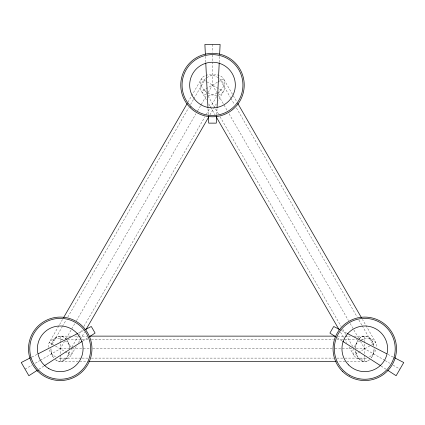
<?xml version="1.0" encoding="UTF-8"?>
<svg xmlns="http://www.w3.org/2000/svg" width="425" height="425" viewBox="0 0 425 425"><rect width="100%" height="100%" fill="white"/><g stroke="black" fill="none" stroke-linecap="round" stroke-linejoin="round"><path stroke-width="0.32" stroke-dasharray="2.12 1.59" d="M216.723 114.543L217.01 108.588M219.252 62.31L219.539 56.36M62.507 319.488L49.236 342.47L54.161 345.318M187.908 102.282L201.508 78.721L223.492 91.412L218.179 100.603M52.179 344.17L62.13 326.931M62.459 326.358L66.109 320.036M67.772 317.162L188.53 108.003M190.522 104.555L193.508 99.381M193.837 98.807L204.452 80.421M40.37 360.278L60.222 348.819L64.536 341.344M66.194 338.475L74.821 323.531M76.479 320.663L195.914 113.799M197.572 110.925L206.529 95.407M208.186 92.538L212.5 85.064L212.5 62.14M68.271 353.462L69.928 350.588M71.921 347.14L78.221 336.223M78.556 335.649L82.206 329.327M83.863 326.453L204.956 116.721M206.279 114.421L216.899 96.034M218.222 93.734L220.548 89.712M76.192 346.54L71.214 355.162L54.533 345.53M78.513 342.518L84.485 332.175M209.886 114.968L216.192 104.051M38.882 369.267L43.892 366.042M82.854 340.962L87.858 337.737M217.467 82.2L201.508 91.412L206.821 100.603M217.993 81.892L223.492 78.721L237.092 102.282M25.059 369.118L31.864 365.192M35.264 363.226L39.807 360.607M369.909 345.854L353.786 355.162L348.808 346.54M371.742 344.792L375.764 342.47L362.493 319.488M31.843 357.074L37.14 354.349M78.338 333.147L83.64 330.422M70.842 336.127L60.222 336.127L60.222 361.505L87.428 361.505M74.821 336.127L87.428 336.127M337.572 336.127L350.179 336.127M354.158 336.127L364.777 336.127L364.777 361.505L337.572 361.505M60.222 339.527L63.543 339.527M67.522 339.527L81.457 339.527M82.121 339.527L88.092 339.527M91.407 339.527L333.593 339.527M336.908 339.527L344.207 339.527M344.872 339.527L357.478 339.527M361.457 339.527L364.777 339.527M60.222 348.819L68.85 348.819M72.165 348.819L90.084 348.819M92.735 348.819L332.265 348.819M334.916 348.819L352.835 348.819M356.15 348.819L364.777 348.819L384.63 360.278M60.222 358.11L81.457 358.11M82.121 358.11L88.092 358.11M91.407 358.11L333.593 358.11M336.908 358.11L344.207 358.11M344.872 358.11L364.777 358.11M341.36 330.422L346.662 333.147M387.86 354.349L393.157 357.074M385.193 360.607L389.736 363.226M393.136 365.192L399.941 369.118M337.142 337.737L342.146 340.962M381.108 366.042L386.118 369.267M220.548 80.421L230.499 97.66M230.833 98.233L234.478 104.555M236.47 108.003L357.228 317.162M358.891 320.036L361.877 325.21M362.206 325.784L372.821 344.17M212.5 85.064L216.814 92.538M218.471 95.407L227.428 110.925M229.086 113.799L348.521 320.663M350.179 323.531L358.806 338.475M360.464 341.344L364.777 348.819M204.452 89.712L206.778 93.734M208.101 96.034L218.721 114.421M220.044 116.721L341.137 326.453M342.794 329.327L345.78 334.502M346.115 335.075L353.079 347.14M355.072 350.588L356.729 353.462M208.808 104.051L215.114 114.968M340.515 332.175L346.487 342.518M205.461 56.36L205.748 62.31M207.99 108.588L208.277 114.543M212.5 44.46L212.5 52.318M212.5 54.937L212.5 61.487M217.143 93.112A12.692 9.292 -30 0 1 200.637 86.716A12.692 9.292 -30 0 1 219.358 75.422A12.692 9.292 -30 0 1 217.712 92.772M360.708 340.452A12.692 9.292 -30 0 1 376.619 347.347M375.833 350.019A12.692 9.292 -30 0 1 369.421 356.862M366.419 358.233A12.692 9.292 -30 0 1 353.504 348.144M353.722 347.613A12.692 9.292 -30 0 1 360.129 340.77M71.496 348.144A12.692 9.292 30 0 1 58.581 358.233M55.579 356.862A12.692 9.292 30 0 1 49.167 350.019M48.381 347.347A12.692 9.292 30 0 1 64.292 340.452M64.871 340.77A12.692 9.292 30 0 1 71.278 347.613M207.288 92.772A12.692 9.292 30 0 1 205.642 75.422A12.692 9.292 30 0 1 224.363 86.716A12.692 9.292 30 0 1 207.857 93.112M355.799 352.102A12.692 9.292 90 0 0 369.421 359.805A12.692 9.292 -90 0 1 355.799 352.102M358.206 339.846A12.692 9.292 90 0 0 355.486 348.819A12.692 9.292 -90 0 1 358.206 339.846M373.75 345.53A12.692 9.292 90 0 0 358.557 339.389A12.692 9.292 -90 0 1 373.75 345.53M371.344 357.792A12.692 9.292 90 0 0 374.069 348.819A12.692 9.292 -90 0 1 371.344 357.792M55.579 359.805A12.692 9.292 90 0 0 69.201 352.102A12.692 9.292 -90 0 1 55.579 359.805M50.931 348.819A12.692 9.292 90 0 0 53.656 357.792A12.692 9.292 -90 0 1 50.931 348.819M66.443 339.389A12.692 9.292 90 0 0 51.25 345.53A12.692 9.292 -90 0 1 66.443 339.389M69.514 348.819A12.692 9.292 90 0 0 66.794 339.846A12.692 9.292 -90 0 1 69.514 348.819"/><path stroke-width="0.64" d="M216.66 115.86L216.309 123.133L208.691 123.133L208.34 115.86M217.074 107.27L219.22 62.969M219.635 54.379L220.113 44.46L204.887 44.46L205.365 54.379M63.5 317.762L187.244 103.429M86.142 329.306L208.558 117.268M37.214 370.34L28.863 375.716L21.25 362.525L30.669 357.68M44.45 365.681L82.296 341.317M88.974 337.02L95.094 333.078L91.29 326.485L84.814 329.816M38.319 353.743L77.754 333.45M90.084 336.127L334.916 336.127M88.756 361.505L336.244 361.505M340.186 329.816L333.71 326.485L329.906 333.078L336.026 337.02M347.246 333.45L386.681 353.743M394.331 357.68L403.75 362.525L396.137 375.716L387.786 370.34M342.704 341.317L380.55 365.681M237.756 103.429L361.5 317.762M216.442 117.268L338.858 329.306M205.78 62.969L207.926 107.27M190.065 107.498A31.726 31.726 0 0 0 243.143 93.277A31.726 31.726 0 0 0 204.287 54.421A31.726 31.726 0 0 0 190.065 107.498M201.083 104.837A22.833 22.833 0 0 0 235.333 85.064A22.833 22.833 0 0 0 201.083 65.296A22.833 22.833 0 0 0 201.083 104.837M190.974 106.595A30.446 30.446 0 0 0 241.905 92.948A30.446 30.446 0 0 0 204.622 55.659A30.446 30.446 0 0 0 190.974 106.595M38.696 370.345A30.446 30.446 0 0 0 89.632 356.697A30.446 30.446 0 0 0 52.344 319.409A30.446 30.446 0 0 0 38.696 370.345M48.806 368.587A22.833 22.833 0 0 0 83.056 348.819A22.833 22.833 0 0 0 48.806 329.046A22.833 22.833 0 0 0 48.806 368.587M37.793 371.248A31.726 31.726 0 0 0 90.865 357.027A31.726 31.726 0 0 0 52.015 318.171A31.726 31.726 0 0 0 37.793 371.248M348.633 364.958A22.833 22.833 0 0 0 386.83 354.726A22.833 22.833 0 0 0 358.865 326.761A22.833 22.833 0 0 0 348.633 364.958M349.552 375.185A30.446 30.446 0 0 0 395.218 348.819A30.446 30.446 0 0 0 349.552 322.453A30.446 30.446 0 0 0 349.552 375.185M342.343 371.248A31.726 31.726 0 0 0 395.42 357.027A31.726 31.726 0 0 0 356.564 318.171A31.726 31.726 0 0 0 342.343 371.248"/></g></svg>
